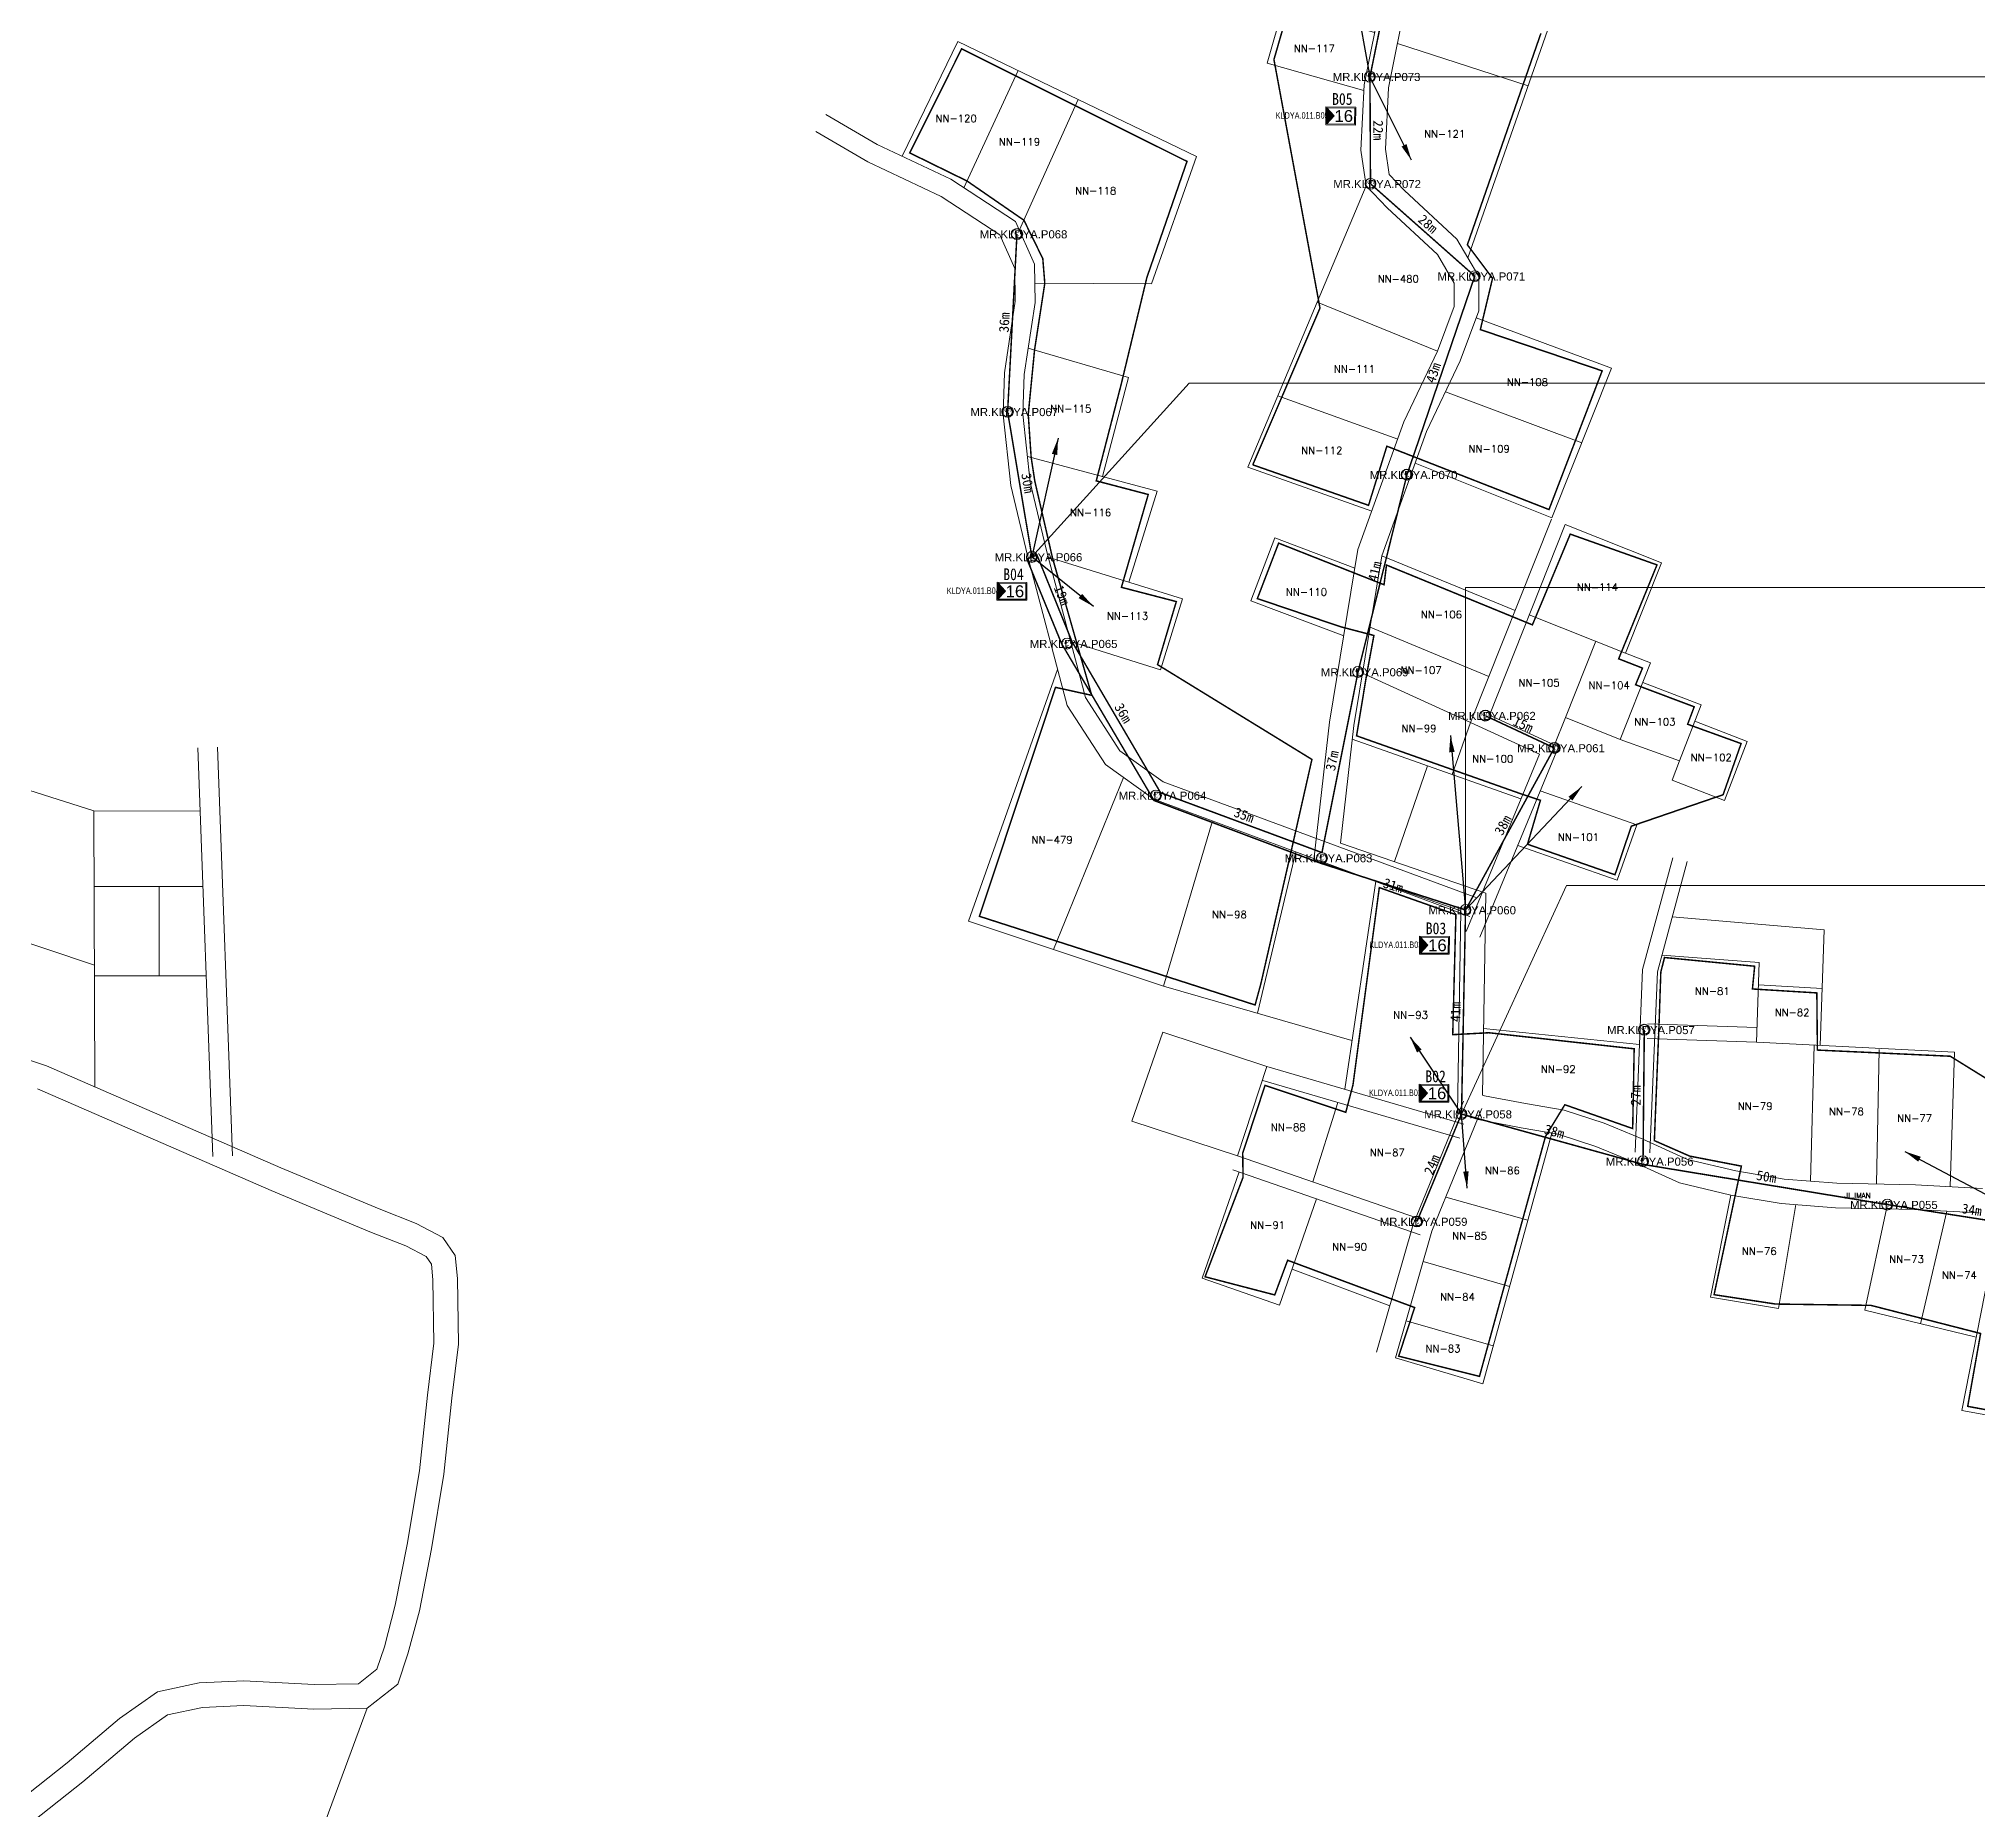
# Model space of a CAD drawing. Header units: millimetres. Extents: x 1060 to 24323, y -9832 to -6451.
# Drawn here: x 9547.8 to 9941.5, y -8823.2 to -8463.6 of the extents above; entities that cross this region are included whole.
import ezdxf
from ezdxf.enums import TextEntityAlignment as Align

# ---------------------------------------------------------------- set-up
doc = ezdxf.new("R2010")
doc.units = ezdxf.units.MM
doc.linetypes.add('PHANTOM2', pattern=[1.25, 0.625, -0.125, 0.125, -0.125, 0.125, -0.125])
for name, color, linetype, lineweight in [('Basic Map', 105, 'Continuous', 15), ('FAT', 30, 'Continuous', 5), ('FAT AREA', 134, 'PHANTOM2', 40), ('FAT_Info', 170, 'Continuous', 0), ('FO 24 CORE LINE B - FDT 1', 210, 'Continuous', 50), ('Garis Jalan', 225, 'Continuous', 15), ('Home Number', 6, 'Continuous', 5), ('JALAN', 7, 'Continuous', 25), ('NEW POLE 7m(3 inches)', 4, 'Continuous', 5), ('POLE ID', 1, 'Continuous', 5), ('SLING WIRE', 4, 'Continuous', 50), ('TEE RADIUS', 170, 'Continuous', 0)]:
    doc.layers.add(name, color=color, linetype=linetype, lineweight=lineweight)
doc.layers.add('DIMENSI', color=7, linetype='Continuous')
doc.layers.add('NEW POLE 7M 2.5INCH', color=212, linetype='Continuous')
doc.styles.add('Annotative', font='SimSun.ttf')
doc.styles.add('FS', font='SimSun.ttf', dxfattribs={"width": 0.7})
doc.styles.add('Mark', font='arial.ttf', dxfattribs={"width": 0.8, "height": 2.5})
doc.styles.add('Notes', font='arial.ttf', dxfattribs={"height": 3})
doc.styles.get("Standard").update_dxf_attribs({"font": 'simplex.shx'})
doc.styles.add('Title Block 3', font='dgn003.shx')
doc.styles.add('Title Block v21 - Default$0$Standard', font='arial.ttf')
doc.dimstyles.new('emr standard', dxfattribs={"dimtxt": 2, "dimasz": 0, "dimexe": 1.25, "dimexo": 0.0625, "dimtad": 1, "dimdec": 0, "dimzin": 1, "dimdsep": 46, "dimtxsty": 'Annotative', "dimblk": 'ARCHTICK', "dimcen": 0, "dimse1": 1, "dimse2": 1, "dimsd1": 1, "dimsd2": 1, "dimclrt": 256, "dimadec": 0, "dimazin": 0, "dimtfac": 1, "dimtdec": 0, "dimtmove": 2, "dimatfit": 3, "dimfxl": 1, "dimfxlon": 1, "dimtzin": 0, "dimarcsym": 0})

# ---------------------------------------------------------------- blocks, each defined once
blk = doc.blocks.new('*U41')
at = {"color": 0, "linetype": 'ByBlock', "lineweight": -2}
blk.add_circle((0, 0), 2.24, dxfattribs=at)
at = {"color": 0, "linetype": 'ByBlock', "lineweight": -2, "style": 'Title Block 3', "width": 0.799091}
for s, p in [('NP7', (0, 0.62)), ("3'", (0, -1.27))]:
    blk.add_text(s, height=1.488, dxfattribs=at).set_placement(p, align=Align.MIDDLE_CENTER)
blk = doc.blocks.new('FAT')
h = blk.add_hatch(color=2)
h.dxf.hatch_style = 1
h.paths.add_polyline_path([(-4.25, 2), (-4.25, -2), (-2.4, 0)])
for points in [[(-4.5, 2.25), (3, 2.25), (3, -2.25), (-4.5, -2.25)], [(-4.25, 2), (2.75, 2), (2.75, -2), (-4.25, -2)]]:
    blk.add_lwpolyline(points, close=True)
at = {"color": 2}
blk.add_lwpolyline([(-4.25, 2), (-4.25, -2), (-2.4, 0)], close=True, dxfattribs=at)
at = {"color": 7}
blk.add_attdef('FAT', text='', height=3, dxfattribs=at).set_placement((0.18, 0), align=Align.MIDDLE_CENTER)
blk = doc.blocks.new('_ArchTick')
at = {"color": 0, "linetype": 'ByBlock', "const_width": 0.15}
blk.add_lwpolyline([(-0.5, -0.5), (0.5, 0.5)], dxfattribs=at)
blk = doc.blocks.new('*D1693')
at = {"layer": 'Defpoints', "color": 0, "transparency": 16777216}
for p in [(9923.24, -8700.41), (9923.24, -8700.41), (9957.11, -8705.72)]:
    blk.add_point(p, dxfattribs=at)
at = {"layer": 'DIMENSI', "transparency": 16777216, "insert": (9940.42, -8701.46), "char_height": 2, "attachment_point": 5, "rotation": 351.0917, "style": 'Annotative'}
blk.add_mtext('34m', dxfattribs=at)
blk = doc.blocks.new('*D1694')
at = {"layer": 'Defpoints', "color": 0, "transparency": 16777216}
for p in [(9873.64, -8692.25), (9873.64, -8692.25), (9923.24, -8700.41)]:
    blk.add_point(p, dxfattribs=at)
at = {"layer": 'DIMENSI', "transparency": 16777216, "insert": (9898.7, -8694.73), "char_height": 2, "attachment_point": 5, "rotation": 350.651, "style": 'Annotative'}
blk.add_mtext('50m', dxfattribs=at)
blk = doc.blocks.new('*D1695')
at = {"layer": 'Defpoints', "color": 0, "transparency": 16777216}
for p in [(9836.77, -8682.02), (9836.77, -8682.02), (9873.64, -8692.25)]:
    blk.add_point(p, dxfattribs=at)
at = {"layer": 'DIMENSI', "transparency": 16777216, "insert": (9855.64, -8685.57), "char_height": 2, "attachment_point": 5, "rotation": 344.4968, "style": 'Annotative'}
blk.add_mtext('38m', dxfattribs=at)
blk = doc.blocks.new('*D1696')
at = {"layer": 'Defpoints', "color": 0, "transparency": 16777216}
for p in [(9837.59, -8640.57), (9837.59, -8640.57), (9836.77, -8682.02)]:
    blk.add_point(p, dxfattribs=at)
at = {"layer": 'DIMENSI', "transparency": 16777216, "insert": (9835.56, -8661.27), "char_height": 2, "attachment_point": 5, "rotation": 88.8732, "style": 'Annotative'}
blk.add_mtext('41m', dxfattribs=at)
blk = doc.blocks.new('*D1697')
at = {"layer": 'Defpoints', "color": 0, "transparency": 16777216}
for p in [(9807.66, -8632.4), (9808.09, -8631.06), (9837.59, -8640.57)]:
    blk.add_point(p, dxfattribs=at)
at = {"layer": 'DIMENSI', "transparency": 16777216, "insert": (9822.91, -8635.61), "char_height": 2, "attachment_point": 5, "rotation": 342.1319, "style": 'Annotative'}
blk.add_mtext('31m', dxfattribs=at)
blk = doc.blocks.new('*D1698')
at = {"layer": 'Defpoints', "color": 0, "transparency": 16777216}
for p in [(9775.65, -8616.75), (9808.43, -8628.92), (9808.43, -8628.92)]:
    blk.add_point(p, dxfattribs=at)
at = {"layer": 'DIMENSI', "transparency": 16777216, "insert": (9792.61, -8621.31), "char_height": 2, "attachment_point": 5, "rotation": 339.6399, "style": 'Annotative'}
blk.add_mtext('35m', dxfattribs=at)
blk = doc.blocks.new('*D1699')
at = {"layer": 'Defpoints', "color": 0, "transparency": 16777216}
for p in [(9757.67, -8586.07), (9775.65, -8616.75), (9775.65, -8616.75)]:
    blk.add_point(p, dxfattribs=at)
at = {"layer": 'DIMENSI', "transparency": 16777216, "insert": (9768.06, -8600.59), "char_height": 2, "attachment_point": 5, "rotation": 300.3778, "style": 'Annotative'}
blk.add_mtext('36m', dxfattribs=at)
blk = doc.blocks.new('*D1700')
at = {"layer": 'Defpoints', "color": 0, "transparency": 16777216}
for p in [(9750.54, -8568.46), (9757.67, -8586.07), (9757.67, -8586.07)]:
    blk.add_point(p, dxfattribs=at)
at = {"layer": 'DIMENSI', "transparency": 16777216, "insert": (9755.61, -8576.65), "char_height": 2, "attachment_point": 5, "rotation": 292.044, "style": 'Annotative'}
blk.add_mtext('19m', dxfattribs=at)
blk = doc.blocks.new('*D1701')
at = {"layer": 'Defpoints', "color": 0, "transparency": 16777216}
for p in [(9815.76, -8592.24), (9815.76, -8592.24), (9808.43, -8628.92)]:
    blk.add_point(p, dxfattribs=at)
at = {"layer": 'DIMENSI', "transparency": 16777216, "insert": (9810.5, -8610.26), "char_height": 2, "attachment_point": 5, "rotation": 78.692, "style": 'Annotative'}
blk.add_mtext('37m', dxfattribs=at)
blk = doc.blocks.new('*D1702')
at = {"layer": 'Defpoints', "color": 0, "transparency": 16777216}
for p in [(9825.7, -8552.16), (9825.7, -8552.16), (9815.76, -8592.24)]:
    blk.add_point(p, dxfattribs=at)
at = {"layer": 'DIMENSI', "transparency": 16777216, "insert": (9819.15, -8571.81), "char_height": 2, "attachment_point": 5, "rotation": 76.0709, "style": 'Annotative'}
blk.add_mtext('41m', dxfattribs=at)
blk = doc.blocks.new('*D1703')
at = {"layer": 'Defpoints', "color": 0, "transparency": 16777216}
for p in [(9839.47, -8511.84), (9839.47, -8511.84), (9825.7, -8552.16)]:
    blk.add_point(p, dxfattribs=at)
at = {"layer": 'DIMENSI', "transparency": 16777216, "insert": (9831.05, -8531.48), "char_height": 2, "attachment_point": 5, "rotation": 71.1502, "style": 'Annotative'}
blk.add_mtext('43m', dxfattribs=at)
blk = doc.blocks.new('*D1704')
at = {"layer": 'Defpoints', "color": 0, "transparency": 16777216}
for p in [(9818.29, -8493.08), (9818.29, -8493.08), (9839.47, -8511.84)]:
    blk.add_point(p, dxfattribs=at)
at = {"layer": 'DIMENSI', "transparency": 16777216, "insert": (9829.96, -8501.24), "char_height": 2, "attachment_point": 5, "rotation": 318.454, "style": 'Annotative'}
blk.add_mtext('28m', dxfattribs=at)
blk = doc.blocks.new('*D1705')
at = {"layer": 'Defpoints', "color": 0, "transparency": 16777216}
for p in [(9818.18, -8471.34), (9818.18, -8471.34), (9818.29, -8493.08)]:
    blk.add_point(p, dxfattribs=at)
at = {"layer": 'DIMENSI', "transparency": 16777216, "insert": (9819.86, -8482.2), "char_height": 2, "attachment_point": 5, "rotation": 270.287, "style": 'Annotative'}
blk.add_mtext('22m', dxfattribs=at)
blk = doc.blocks.new('*D1706')
at = {"layer": 'Defpoints', "color": 0, "transparency": 16777216}
for p in [(9829.35, -8416.54), (9829.35, -8416.54), (9818.18, -8471.34)]:
    blk.add_point(p, dxfattribs=at)
at = {"layer": 'DIMENSI', "transparency": 16777216, "insert": (9822.18, -8443.61), "char_height": 2, "attachment_point": 5, "rotation": 78.4796, "style": 'Annotative'}
blk.add_mtext('56m', dxfattribs=at)
blk = doc.blocks.new('*D1804')
at = {"layer": 'Defpoints', "color": 0, "transparency": 16777216}
for p in [(9873.9, -8664.9), (9873.64, -8691.62), (9873.64, -8691.62)]:
    blk.add_point(p, dxfattribs=at)
at = {"layer": 'DIMENSI', "transparency": 16777216, "insert": (9872.15, -8678.25), "char_height": 2, "attachment_point": 5, "rotation": 89.4549, "style": 'Annotative'}
blk.add_mtext('27m', dxfattribs=at)
blk = doc.blocks.new('*D1805')
at = {"layer": 'Defpoints', "color": 0, "transparency": 16777216}
for p in [(9836.77, -8682.02), (9836.77, -8682.02), (9827.73, -8703.84)]:
    blk.add_point(p, dxfattribs=at)
at = {"layer": 'DIMENSI', "transparency": 16777216, "insert": (9830.75, -8692.31), "char_height": 2, "attachment_point": 5, "rotation": 67.4852, "style": 'Annotative'}
blk.add_mtext('24m', dxfattribs=at)
blk = doc.blocks.new('*D1806')
at = {"layer": 'Defpoints', "color": 0, "transparency": 16777216}
for p in [(9855.63, -8607.67), (9855.63, -8607.67), (9837.59, -8640.57)]:
    blk.add_point(p, dxfattribs=at)
at = {"layer": 'DIMENSI', "transparency": 16777216, "insert": (9845.19, -8623.34), "char_height": 2, "attachment_point": 5, "rotation": 61.2618, "style": 'Annotative'}
blk.add_mtext('38m', dxfattribs=at)
blk = doc.blocks.new('*D1807')
at = {"layer": 'Defpoints', "color": 0, "transparency": 16777216}
for p in [(9841.6, -8601.11), (9841.6, -8601.11), (9855.63, -8607.67)]:
    blk.add_point(p, dxfattribs=at)
at = {"layer": 'DIMENSI', "transparency": 16777216, "insert": (9849.3, -8602.91), "char_height": 2, "attachment_point": 5, "rotation": 334.9545, "style": 'Annotative'}
blk.add_mtext('15m', dxfattribs=at)
blk = doc.blocks.new('*D1808')
at = {"layer": 'Defpoints', "color": 0, "transparency": 16777216}
for p in [(9744.59, -8539.39), (9749.52, -8568.87), (9749.52, -8568.87)]:
    blk.add_point(p, dxfattribs=at)
at = {"layer": 'DIMENSI', "transparency": 16777216, "insert": (9748.66, -8553.86), "char_height": 2, "attachment_point": 5, "rotation": 279.482, "style": 'Annotative'}
blk.add_mtext('30m', dxfattribs=at)
blk = doc.blocks.new('*D1809')
at = {"layer": 'Defpoints', "color": 0, "transparency": 16777216}
for p in [(9746.49, -8503.29), (9744.59, -8539.39), (9744.59, -8539.39)]:
    blk.add_point(p, dxfattribs=at)
at = {"layer": 'DIMENSI', "transparency": 16777216, "insert": (9743.92, -8521.25), "char_height": 2, "attachment_point": 5, "rotation": 87.0004, "style": 'Annotative'}
blk.add_mtext('36m', dxfattribs=at)

msp = doc.modelspace()

# ---------------------------------------------------------------- linework, layer by layer
at = {"layer": 'Basic Map'}
for points in [[(9838.06, -8508.12), (9854.26, -8461.97), (9826.12, -8452.76)], [(9816.91, -8474.17), (9797.31, -8468.62), (9800.59, -8457.01), (9819.1, -8462.36)], [(9723.2, -8487.5), (9734.45, -8464.17), (9758.95, -8475.98), (9746.96, -8502.57)], [(9850.32, -8473.21), (9823.75, -8464.61)], [(9746.7, -8470.07), (9735.72, -8493.91)], [(9758.95, -8475.98), (9782.96, -8487.56), (9773.78, -8513.4), (9750.09, -8513.3)], [(9807.44, -8517.11), (9817.38, -8493.49)], [(9818.54, -8559.6), (9793.39, -8550.65), (9807.44, -8517.11), (9831.91, -8527.11)], [(9827.36, -8549.85), (9855.14, -8560.9), (9867.22, -8530.54), (9839.76, -8520.34)], [(9763.86, -8552.53), (9769.14, -8532.41), (9748.75, -8526.44)], [(9861.18, -8545.72), (9833.54, -8535.31)], [(9799.46, -8536.17), (9823.81, -8544.94)], [(9769.23, -8574), (9774.94, -8555.5), (9748.62, -8548.45)], [(9857.82, -8562.28), (9877.4, -8570.06), (9870.11, -8588.4), (9850.53, -8580.61)], [(9812.84, -8584.9), (9794, -8577.81), (9798.83, -8564.96), (9815.11, -8571.17)], [(9752.83, -8568.9), (9780.1, -8577.37), (9775.61, -8591.82), (9757.39, -8586.07)], [(9847.64, -8579.75), (9820.59, -8568.66)], [(9842.31, -8593.16), (9818.2, -8583.13)], [(9870.11, -8588.4), (9875.17, -8590.41), (9868.98, -8605.97), (9857.87, -8601.5), (9864.05, -8585.98)], [(9754.75, -8591.71), (9736.66, -8642.87)], [(9838.58, -8602.53), (9816.66, -8592.48)], [(9873.6, -8594.36), (9885.44, -8598.93), (9881.06, -8610.27), (9868.98, -8605.97)], [(9559.01, -8620.45), (9494.4, -8599.94)], [(9857.87, -8601.5), (9855.66, -8607.06)], [(9884.15, -8602.26), (9894.81, -8606.37), (9890.21, -8618.32), (9879.54, -8614.22), (9881.06, -8610.27)], [(9419.09, -8604.83), (9559.13, -8651.79)], [(9814.59, -8605.87), (9848.85, -8618.03)], [(9838.58, -8602.53), (9834.85, -8613.05)], [(9768.1, -8613.66), (9753.9, -8648.62)], [(9829.89, -8611.29), (9823.15, -8630.76)], [(9848.19, -8627.45), (9868.39, -8634.55), (9872.35, -8623.3), (9852.77, -8616.41)], [(9559.01, -8620.45), (9559.22, -8676.53)], [(9559.01, -8620.45), (9580.58, -8620.51)], [(9786.18, -8622.5), (9776.22, -8656.06), (9814.53, -8667.06)], [(9803.12, -8628.78), (9795.37, -8661.56)], [(9559.07, -8635.8), (9581.15, -8635.8)], [(9572.28, -8635.8), (9572.28, -8653.98)], [(9819.34, -8634.73), (9813.05, -8676.97)], [(9776.22, -8656.06), (9736.66, -8642.87)], [(9879.58, -8641.95), (9910.4, -8644.59), (9909.61, -8668.08)], [(9897.21, -8651.26), (9877.47, -8649.74)], [(9897.21, -8651.26), (9896.66, -8667.43)], [(9559.14, -8653.98), (9581.83, -8653.98)], [(9910, -8656.55), (9897.06, -8655.78)], [(9841.25, -8664.62), (9872.93, -8667.9)], [(9896.66, -8667.43), (9936.92, -8669.45), (9936, -8696.77)], [(9908.42, -8668.02), (9907.65, -8695.64)], [(9921.61, -8668.93), (9921.04, -8696.22)], [(9811.63, -8679.68), (9806.61, -8695.82)], [(9855.11, -8685.88), (9841.09, -8736.84), (9823.34, -8731.52)], [(9791.59, -8693.79), (9784.1, -8715.37), (9799.82, -8720.83), (9807.31, -8699.24)], [(9850.25, -8703.55), (9833.56, -8698.9)], [(9904.7, -8700.42), (9901.14, -8721.52), (9887.37, -8719.2), (9891.5, -8698.48)], [(9941.31, -8727.33), (9918.69, -8721.87), (9923.08, -8701.27)], [(9930, -8724.6), (9935.36, -8701.74)], [(9946.12, -8702.95), (9938.37, -8742.21), (9971.72, -8748.28)], [(9846.53, -8717.05), (9828.97, -8711.99)], [(9802.36, -8713.51), (9822.21, -8720.99)], [(9843.21, -8729.11), (9825.51, -8724)], [(9577.95, -8901.68), (9614.54, -8802.68)]]:
    msp.add_lwpolyline(points, dxfattribs=at)
msp.add_lwpolyline([(9797.25, -8672.34), (9791.3, -8690.51), (9769.82, -8683.47), (9776.1, -8665.38)], close=True, dxfattribs=at)
at = {"layer": 'FAT AREA', "ltscale": 10, "const_width": 0.3}
for points in [[(9794.38, -8550.16), (9808.03, -8518.34), (9798.68, -8467.85), (9801.49, -8458.11)], [(9852.9, -8462.53), (9837.96, -8505.47), (9843.08, -8512.27), (9840.6, -8522.7), (9865.34, -8531.08), (9854.54, -8559.25), (9821.61, -8546.38), (9817.89, -8558.39), (9794.38, -8550.16)], [(9794.85, -8659.87), (9738.86, -8641.86), (9754.32, -8595.36), (9761.67, -8596.98), (9753.73, -8569.18), (9750.11, -8553.48), (9749.37, -8548.65), (9748.78, -8539.93), (9750.06, -8526.83), (9752.14, -8513.3), (9751.73, -8508.27), (9747.9, -8500.49), (9736.36, -8492.53), (9724.71, -8486.81), (9735.25, -8465.68), (9781.02, -8488.54), (9772.88, -8512.09), (9767.65, -8533.82), (9762.59, -8553.42), (9773.15, -8556.19), (9767.7, -8575.04), (9778.85, -8577.94), (9775.04, -8590.74), (9806.39, -8610), (9802.02, -8629.33), (9796.01, -8655.61), (9794.85, -8659.87)], [(9867.94, -8633.42), (9850.17, -8627.22), (9852.8, -8618.31), (9848.29, -8616.79), (9815.46, -8605.2), (9817.49, -8592.86), (9818.98, -8584.82), (9812.24, -8583.06), (9795.31, -8577.33), (9799.63, -8566.07), (9821.04, -8574.52), (9821.54, -8570.52), (9851.17, -8582.67), (9858.86, -8564.24), (9876.47, -8570.49), (9868.69, -8589.56), (9873.53, -8591.45), (9872.13, -8594.83), (9884.03, -8599.31), (9882.7, -8602.85), (9893.56, -8606.78), (9889.9, -8617.17), (9871.26, -8623.56), (9867.94, -8633.42)], [(9871.84, -8668.77), (9871.54, -8684.97), (9857.76, -8680.13), (9853.83, -8686.57), (9840.42, -8735.3), (9824.01, -8731.2), (9827.26, -8721.32), (9801.46, -8711.72), (9798.84, -8718.76), (9784.69, -8715.07), (9792.4, -8694.89), (9792.34, -8689.96), (9796.87, -8676.2), (9813.27, -8681.67), (9814.73, -8676.11), (9820.08, -8636.03), (9835.63, -8641.52), (9834.99, -8665.9), (9842.31, -8665.51), (9871.84, -8668.77)], [(9972.99, -8747.54), (9939.58, -8741.39), (9942.2, -8726.59), (9919.92, -8720.88), (9900.55, -8720.61), (9888.07, -8718.71), (9893.62, -8692.6), (9883.1, -8690.56), (9875.94, -8687.42), (9876.92, -8663.08), (9877.25, -8653.21), (9878, -8650.23), (9896.31, -8652), (9895.86, -8656.62), (9908.94, -8657.42), (9909.05, -8669.03), (9936.04, -8670.28), (9962.21, -8686.49)]]:
    msp.add_lwpolyline(points, dxfattribs=at)
at = {"layer": 'FAT_Info'}
for points in [[(9818.18, -8471.34), (10305.23, -8471.34)], [(9749.52, -8568.87), (9781.46, -8533.55), (10305.23, -8533.55)], [(9837.59, -8640.57), (9837.59, -8575.07), (10305.23, -8575.07)], [(9836.77, -8682.02), (9858.11, -8635.6), (10305.23, -8635.6)]]:
    msp.add_lwpolyline(points, dxfattribs=at)
at = {"layer": 'FO 24 CORE LINE B - FDT 1', "const_width": 0.3}
msp.add_lwpolyline([(9957.11, -8705.72), (9923.24, -8700.41), (9873.64, -8692.25), (9836.77, -8682.02), (9837.59, -8640.57), (9808.09, -8631.06), (9774.32, -8618.34), (9755.55, -8586.48), (9748.5, -8569.29), (9750.54, -8568.46), (9757.67, -8586.07), (9775.65, -8616.75), (9808.43, -8628.92), (9815.76, -8592.24), (9825.7, -8552.16), (9839.47, -8511.84), (9818.29, -8493.08), (9818.18, -8471.34), (9829.35, -8416.54)], dxfattribs=at)
at = {"layer": 'Garis Jalan'}
for p, q in [((9816.97, -8472.98), (9823.26, -8441.62)), ((9821.95, -8473.6), (9828.12, -8442.81)), ((9816.31, -8486.29), (9816.97, -8472.98)), ((9821.33, -8486.05), (9821.95, -8473.6)), ((9718.09, -8485.08), (9707.64, -8479)), ((9716.23, -8488.62), (9705.63, -8482.45)), ((9733.06, -8492.16), (9718.09, -8485.08)), ((9817.38, -8493.49), (9816.31, -8486.29)), ((9822.09, -8491.19), (9821.33, -8486.05)), ((9731.1, -8495.65), (9716.23, -8488.62)), ((9825.18, -8494.42), (9822.09, -8491.19)), ((9742.98, -8503.47), (9731.1, -8495.65)), ((9746.16, -8500.77), (9733.06, -8492.16)), ((9821.66, -8497.98), (9817.38, -8493.49)), ((9835.82, -8504.32), (9825.18, -8494.42)), ((9831.88, -8507.48), (9821.66, -8497.98)), ((9746.05, -8510.31), (9742.98, -8503.47)), ((9750.03, -8509.42), (9746.16, -8500.77)), ((9835.29, -8513.28), (9831.88, -8507.48)), ((9840.29, -8511.91), (9835.82, -8504.32)), ((9746.15, -8516.9), (9746.05, -8510.31)), ((9750.16, -8517.17), (9750.03, -8509.42)), ((9835.29, -8518.01), (9835.29, -8513.28)), ((9840.29, -8518.91), (9840.29, -8511.91)), ((9743.94, -8531.49), (9746.15, -8516.9)), ((9747.93, -8531.84), (9750.16, -8517.17)), ((9831.91, -8527.11), (9835.29, -8518.01)), ((9836.52, -8529.06), (9840.29, -8518.91)), ((9825.07, -8541.44), (9831.91, -8527.11)), ((9829.69, -8543.37), (9836.52, -8529.06)), ((9743.7, -8540.04), (9743.94, -8531.49)), ((9747.71, -8539.88), (9747.93, -8531.84)), ((9745.23, -8554.35), (9743.7, -8540.04)), ((9749.18, -8553.68), (9747.71, -8539.88)), ((9815.73, -8567.39), (9825.07, -8541.44)), ((9820.59, -8568.66), (9829.69, -8543.37)), ((9748.6, -8568.56), (9745.23, -8554.35)), ((9752.48, -8567.58), (9749.18, -8553.68)), ((9838.58, -8602.53), (9855.04, -8561.17)), ((9842.43, -8600.99), (9857.82, -8562.28)), ((9756.7, -8599.07), (9748.6, -8568.56)), ((9760.41, -8597.43), (9752.48, -8567.58)), ((9809.95, -8602.4), (9815.73, -8567.39)), ((9814.91, -8603.09), (9820.59, -8568.66)), ((9767.39, -8608.24), (9760.41, -8597.43)), ((9764.45, -8611.05), (9756.7, -8599.07)), ((9856.5, -8607.44), (9842.43, -8600.99)), ((9806.8, -8630.39), (9809.95, -8602.4)), ((9812.22, -8626.98), (9814.91, -8603.09)), ((9852.62, -8608.96), (9838.58, -8602.53)), ((9583.2, -8690.65), (9580.1, -8607.66)), ((9587.19, -8690.5), (9584.1, -8607.51)), ((9776.19, -8614.53), (9767.39, -8608.24)), ((9837.7, -8644.92), (9852.62, -8608.96)), ((9840.47, -8646.07), (9856.5, -8607.44)), ((9774.3, -8618.1), (9764.45, -8611.05)), ((9839.87, -8638.14), (9776.19, -8614.53)), ((9838.48, -8641.89), (9774.3, -8618.1)), ((9841.73, -8637.19), (9812.22, -8626.98)), ((9836.66, -8640.73), (9806.8, -8630.39)), ((9873.56, -8652.69), (9879.72, -8629.97)), ((9876.55, -8653.15), (9882.61, -8630.75)), ((9841.02, -8678.17), (9841.73, -8637.19)), ((9835.96, -8681.81), (9836.66, -8640.73)), ((9872.01, -8689.78), (9873.56, -8652.69)), ((9875.01, -8689.9), (9876.55, -8653.15)), ((9520.08, -8662.6), (9549.36, -8672.23)), ((9874.59, -8663.68), (9896.77, -8664.44)), ((9874.49, -8666.68), (9896.66, -8667.43)), ((9549.36, -8672.23), (9596.95, -8692.97)), ((9837.26, -8684.07), (9797.25, -8672.34)), ((9547.58, -8676.9), (9594.99, -8697.57)), ((9836.42, -8686.95), (9796.41, -8675.22)), ((9837.16, -8679.41), (9826.98, -8704.48)), ((9840.87, -8680.91), (9830.76, -8705.79)), ((9841.41, -8678.29), (9841.02, -8678.17)), ((9849.78, -8679.89), (9841.41, -8678.29)), ((9857.59, -8681.23), (9849.78, -8679.89)), ((9840.18, -8683.15), (9835.96, -8681.81)), ((9848.89, -8684.81), (9840.18, -8683.15)), ((9856.39, -8686.1), (9848.89, -8684.81)), ((9865.76, -8683.9), (9857.59, -8681.23)), ((9873.62, -8687.15), (9865.76, -8683.9)), ((9864.03, -8688.59), (9856.39, -8686.1)), ((9871.64, -8691.74), (9864.03, -8688.59)), ((9882.68, -8691.25), (9873.62, -8687.15)), ((9829.36, -8703.72), (9791.3, -8690.51)), ((9881.06, -8696), (9871.64, -8691.74)), ((9892.49, -8693.58), (9882.68, -8691.25)), ((9596.95, -8692.97), (9616.94, -8701.29)), ((9828.38, -8706.55), (9790.31, -8693.34)), ((9891.5, -8698.48), (9881.06, -8696)), ((9902.31, -8695.22), (9892.49, -8693.58)), ((9912.99, -8696.05), (9902.31, -8695.22)), ((9928.97, -8696.39), (9912.99, -8696.05)), ((9942.57, -8697.13), (9928.97, -8696.39)), ((9594.99, -8697.57), (9615.07, -8705.93)), ((9901.7, -8700.19), (9891.5, -8698.48)), ((9912.74, -8701.05), (9901.7, -8700.19)), ((9616.94, -8701.29), (9624.44, -8704.22)), ((9624.44, -8704.22), (9629.89, -8707.09)), ((9826.98, -8704.48), (9819.5, -8730.41)), ((9928.78, -8701.38), (9912.74, -8701.05)), ((9941.93, -8702.1), (9928.78, -8701.38)), ((9615.07, -8705.93), (9622.36, -8708.78)), ((9629.89, -8707.09), (9632.41, -8710.76)), ((9830.76, -8705.79), (9823.34, -8731.52)), ((9622.36, -8708.78), (9626.47, -8710.94)), ((9626.47, -8710.94), (9627.55, -8712.51)), ((9632.41, -8710.76), (9632.83, -8715.44)), ((9627.55, -8712.51), (9627.83, -8715.72)), ((9627.83, -8715.72), (9628.08, -8728.53)), ((9632.83, -8715.44), (9633.08, -8728.79)), ((9628.08, -8728.53), (9626.77, -8739.15)), ((9633.08, -8728.79), (9631.73, -8739.72)), ((9626.77, -8739.15), (9625.14, -8754.51)), ((9631.73, -8739.72), (9630.09, -8755.18)), ((9625.14, -8754.51), (9622.67, -8769.43)), ((9630.09, -8755.18), (9627.59, -8770.32)), ((9622.67, -8769.43), (9620.23, -8781.8)), ((9627.59, -8770.32), (9625.11, -8782.93)), ((9620.23, -8781.8), (9618.01, -8790.23)), ((9625.11, -8782.93), (9622.8, -8791.66)), ((9618.01, -8790.23), (9616.48, -8794.79)), ((9616.48, -8794.79), (9612.77, -8797.72)), ((9622.8, -8791.66), (9620.75, -8797.8)), ((9580.41, -8797.57), (9571.94, -8799.35)), ((9589.5, -8797.17), (9580.41, -8797.57)), ((9603.76, -8797.89), (9589.5, -8797.17)), ((9612.77, -8797.72), (9603.76, -8797.89)), ((9620.75, -8797.8), (9614.54, -8802.68)), ((9571.94, -8799.35), (9564.19, -8804.82)), ((9581.04, -8802.54), (9573.98, -8804.03)), ((9589.49, -8802.17), (9581.04, -8802.54)), ((9603.68, -8802.89), (9589.49, -8802.17)), ((9614.54, -8802.68), (9603.68, -8802.89)), ((9564.19, -8804.82), (9553.59, -8813.77)), ((9573.98, -8804.03), (9567.26, -8808.78)), ((9567.26, -8808.78), (9556.76, -8817.64)), ((9553.59, -8813.77), (9541.81, -8823.13)), ((9556.76, -8817.64), (9545.04, -8826.95))]:
    msp.add_line(p, q, dxfattribs=at)
at = {"layer": 'SLING WIRE', "const_width": 0.3}
for points in [[(9746.49, -8503.29), (9744.59, -8539.39), (9749.52, -8568.87)], [(9837.59, -8640.57), (9855.63, -8607.67), (9841.6, -8601.11)], [(9873.9, -8664.9), (9873.64, -8691.62)], [(9827.73, -8703.84), (9836.77, -8682.02)]]:
    msp.add_lwpolyline(points, dxfattribs=at)

# ---------------------------------------------------------------- block references
at = {"layer": 'FAT'}
ref = msp.add_blockref('FAT', (9812.86, -8479.32), dxfattribs=dict(at, xscale=0.8061780738945727, yscale=0.8061780738945727, zscale=0.8061780738945727, rotation=359.6199770086993))
ref.add_attrib('FAT', '16', dxfattribs={"layer": '0', "color": 7, "height": 2.42, "rotation": 0.3696, "style": 'Title Block v21 - Default$0$Standard'}).set_placement((9812.86, -8479.32), align=Align.MIDDLE_CENTER)
ref = msp.add_blockref('FAT', (9746.07, -8575.85), dxfattribs=dict(at, xscale=0.8061780738945727, yscale=0.8061780738945727, zscale=0.8061780738945727, rotation=359.6199770086993))
ref.add_attrib('FAT', '16', dxfattribs={"layer": '0', "color": 7, "height": 2.42, "rotation": 0.3696, "style": 'Title Block v21 - Default$0$Standard'}).set_placement((9746.07, -8575.85), align=Align.MIDDLE_CENTER)
ref = msp.add_blockref('FAT', (9831.88, -8647.75), dxfattribs=dict(at, xscale=0.8061780738945727, yscale=0.8061780738945727, zscale=0.8061780738945727, rotation=359.6199770086993))
ref.add_attrib('FAT', '16', dxfattribs={"layer": '0', "color": 7, "height": 2.42, "rotation": 0.3696, "style": 'Title Block v21 - Default$0$Standard'}).set_placement((9831.88, -8647.75), align=Align.MIDDLE_CENTER)
ref = msp.add_blockref('FAT', (9831.8, -8677.81), dxfattribs=dict(at, xscale=0.8061780738945727, yscale=0.8061780738945727, zscale=0.8061780738945727, rotation=359.6199770086993))
ref.add_attrib('FAT', '16', dxfattribs={"layer": '0', "color": 7, "height": 2.42, "rotation": 0.3696, "style": 'Title Block v21 - Default$0$Standard'}).set_placement((9831.8, -8677.81), align=Align.MIDDLE_CENTER)
at = {"layer": 'NEW POLE 7M 2.5INCH', "xscale": 0.4917860914719293, "yscale": 0.4917860914719293, "zscale": 0.4917860914719293}
for p in [(9746.49, -8503.29), (9744.59, -8539.39), (9825.7, -8552.16), (9841.6, -8601.11), (9855.63, -8607.67), (9873.9, -8664.9), (9827.73, -8703.84)]:
    msp.add_blockref('*U41', p, dxfattribs=at)
at = {"layer": 'NEW POLE 7m(3 inches)', "xscale": 0.4917860914719293, "yscale": 0.4917860914719293, "zscale": 0.4917860914719293}
for p in [(9818.18, -8471.34), (9818.29, -8493.08), (9839.47, -8511.84), (9749.52, -8568.87), (9756.65, -8586.48), (9815.76, -8592.24), (9774.71, -8617.31), (9808.43, -8630.02), (9837.59, -8640.57), (9836.77, -8682.02), (9873.64, -8691.62), (9923.24, -8700.41)]:
    msp.add_blockref('*U41', p, dxfattribs=at)

# ---------------------------------------------------------------- texts
at = {"layer": 'FAT', "color": 0, "style": 'FS', "width": 0.85}
for s, p in [('B05', (9810.49, -8477.06)), ('B04', (9743.7, -8573.59)), ('B03', (9829.51, -8645.5)), ('B02', (9829.43, -8675.56))]:
    msp.add_text(s, height=2.398, dxfattribs=at).set_placement(p)
at = {"layer": 'FAT', "style": 'Mark', "width": 0.7}
for s, p in [('KLDYA.011.B05', (9804.41, -8479.2)), ('KLDYA.011.B04', (9737.62, -8575.73)), ('KLDYA.011.B03', (9823.43, -8647.64)), ('KLDYA.011.B02', (9823.35, -8677.7))]:
    msp.add_text(s, height=1.32, rotation=0.1509, dxfattribs=at).set_placement(p, align=Align.MIDDLE)
at = {"layer": 'Home Number'}
for s, p in [('NN-117', (9802.71, -8466.79, -33.22)), ('NN-120', (9729.96, -8481.01, -33.28)), ('NN-119', (9742.83, -8485.77, -33.28)), ('NN-121', (9829.17, -8484.16, -33.2)), ('NN-118', (9758.3, -8495.69, -33.27)), ('NN-480', (9819.76, -8513.61)), ('NN-111', (9810.84, -8531.9, -33.27)), ('NN-108', (9845.98, -8534.56, -33.24)), ('NN-115', (9753.24, -8539.96, -33.32)), ('NN-112', (9804.23, -8548.43, -33.29)), ('NN-109', (9838.22, -8548.14, -33.26)), ('NN-116', (9757.27, -8561.07, -33.33)), ('NN-114', (9860.2, -8576.23, -33.27)), ('NN-110', (9801.11, -8577.19, -33.32)), ('NN-113', (9764.77, -8582.07, -33.35)), ('NN-106', (9828.51, -8581.78, -33.3)), ('NN-107', (9824.38, -8593.09, -33.31)), ('NN-105', (9848.34, -8595.64, -33.3)), ('NN-104', (9862.59, -8596.15, -33.29)), ('NN-103', (9871.88, -8603.56, -33.28)), ('NN-99', (9824.61, -8604.89, -33.32)), ('NN-100', (9838.93, -8611.06, -33.32)), ('NN-102', (9883.32, -8610.79, -33.29)), ('NN-479', (9749.45, -8627.52, -33.39)), ('NN-101', (9856.34, -8627.01, -33.32)), ('NN-98', (9786.1, -8642.7, -33.39)), ('NN-81', (9884.17, -8658.25, -33.33)), ('NN-93', (9822.89, -8663.11, -33.38)), ('NN-82', (9900.39, -8662.57, -33.32)), ('NN-92', (9852.89, -8674.13, -33.36)), ('NN-79', (9892.88, -8681.61, -33.34)), ('NN-78', (9911.42, -8682.68, -33.33)), ('NN-88', (9798.05, -8685.92, -33.41)), ('NN-77', (9925.26, -8684.07, -33.32)), ('NN-87', (9818.18, -8691.04, -33.41)), ('NN-86', (9841.54, -8694.7, -33.39)), ('NN-91', (9793.87, -8705.77, -33.44)), ('NN-90', (9810.5, -8710.17, -33.43)), ('NN-85', (9834.89, -8707.97, -33.41)), ('NN-76', (9893.7, -8711.08, -33.37)), ('NN-73', (9923.62, -8712.72, -33.35)), ('NN-74', (9934.36, -8715.95, -33.35)), ('NN-84', (9832.42, -8720.37, -33.42)), ('NN-83', (9829.48, -8730.87, -33.43))]:
    msp.add_text(s, height=1.5, dxfattribs=at).set_placement(p, align=Align.BOTTOM_LEFT)
at = {"layer": 'JALAN', "insert": (9914.56, -8698.05), "char_height": 1.079, "attachment_point": 1}
msp.add_mtext_dynamic_manual_height_columns('JL.IMAN', width=16.3342, gutter_width=5.4, heights=[0], dxfattribs=at)
at = {"layer": 'POLE ID', "style": 'Notes'}
for s, p in [('MR.KLDYA.P073', (9810.62, -8472.22)), ('MR.KLDYA.P072', (9810.73, -8493.96)), ('MR.KLDYA.P068', (9738.92, -8504.17)), ('MR.KLDYA.P071', (9831.91, -8512.73)), ('MR.KLDYA.P067', (9737.03, -8540.27)), ('MR.KLDYA.P070', (9818.14, -8553.05)), ('MR.KLDYA.P066', (9741.96, -8569.76)), ('MR.KLDYA.P065', (9749.09, -8587.37)), ('MR.KLDYA.P069', (9808.2, -8593.12)), ('MR.KLDYA.P062', (9834.04, -8601.99)), ('MR.KLDYA.P061', (9848.07, -8608.55)), ('MR.KLDYA.P064', (9767.14, -8618.2)), ('MR.KLDYA.P063', (9800.87, -8630.9)), ('MR.KLDYA.P060', (9830.03, -8641.46)), ('MR.KLDYA.P057', (9866.34, -8665.79)), ('MR.KLDYA.P058', (9829.21, -8682.91)), ('MR.KLDYA.P056', (9866.08, -8692.51)), ('MR.KLDYA.P055', (9915.68, -8701.3)), ('MR.KLDYA.P059', (9820.17, -8704.73))]:
    msp.add_text(s, height=1.65, dxfattribs=at).set_placement(p)

# ---------------------------------------------------------------- dimensions: what is measured, and where the dimension line sits
at = {"layer": 'DIMENSI'}
for p1, p2, distance, picture, middle in [((9818.18, -8471.34), (9829.35, -8416.54), 0, '*D1706', (9822.18, -8443.61)), ((9818.29, -8493.08), (9818.18, -8471.34), 0, '*D1705', (9819.86, -8482.2)), ((9839.47, -8511.84), (9818.29, -8493.08), 0, '*D1704', (9829.96, -8501.24)), ((9746.49, -8503.29), (9744.59, -8539.39), 0, '*D1809', (9743.92, -8521.25)), ((9825.7, -8552.16), (9839.47, -8511.84), 0, '*D1703', (9831.05, -8531.48)), ((9744.59, -8539.39), (9749.52, -8568.87), 0, '*D1808', (9748.66, -8553.86)), ((9815.76, -8592.24), (9825.7, -8552.16), 0, '*D1702', (9819.15, -8571.81)), ((9750.54, -8568.46), (9757.67, -8586.07), 0, '*D1700', (9755.61, -8576.65)), ((9757.67, -8586.07), (9775.65, -8616.75), 0, '*D1699', (9768.06, -8600.59)), ((9808.43, -8628.92), (9815.76, -8592.24), 0, '*D1701', (9810.5, -8610.26)), ((9855.63, -8607.67), (9841.6, -8601.11), 0, '*D1807', (9849.3, -8602.91)), ((9837.59, -8640.57), (9855.63, -8607.67), 0, '*D1806', (9845.19, -8623.34)), ((9775.65, -8616.75), (9808.43, -8628.92), 0, '*D1698', (9792.61, -8621.31)), ((9837.59, -8640.57), (9808.09, -8631.06), 1.41, '*D1697', (9822.91, -8635.61)), ((9836.77, -8682.02), (9837.59, -8640.57), 0, '*D1696', (9835.56, -8661.27)), ((9873.9, -8664.9), (9873.64, -8691.62), 0, '*D1804', (9872.15, -8678.25)), ((9827.73, -8703.84), (9836.77, -8682.02), 0, '*D1805', (9830.75, -8692.31)), ((9873.64, -8692.25), (9836.77, -8682.02), 0, '*D1695', (9855.64, -8685.57)), ((9923.24, -8700.41), (9873.64, -8692.25), 0, '*D1694', (9898.7, -8694.73)), ((9957.11, -8705.72), (9923.24, -8700.41), 0, '*D1693', (9940.42, -8701.46))]:
    dim = msp.add_aligned_dim(p1=p1, p2=p2, distance=distance, dimstyle='emr standard', override={"dimpost": 'm'}, dxfattribs=at)
    dim.commit()
    dim.dimension.update_dxf_attribs({"geometry": picture, "text_midpoint": middle})

# ---------------------------------------------------------------- leaders
at = {"layer": 'TEE RADIUS', "lineweight": 0}
for points in [[(9815.06, -8454.28), (9818.18, -8471.34)], [(9826.62, -8488.32), (9818.18, -8471.34)], [(9754.85, -8544.74), (9749.52, -8568.87)], [(9762.01, -8578.94), (9749.52, -8568.87)], [(9834.52, -8605.11), (9837.59, -8640.57)], [(9861.23, -8615.49), (9837.59, -8640.57)], [(9826.32, -8666.39), (9836.77, -8682.02)], [(9837.92, -8697.06), (9836.77, -8682.02)], [(9926.78, -8689.6), (9957.11, -8705.72)]]:
    msp.add_leader(points, dimstyle='emr standard', override={"dimasz": 3.4, "dimgap": 0.625, "dimtad": 0}, dxfattribs=at)

doc.saveas('drawing.dxf')
